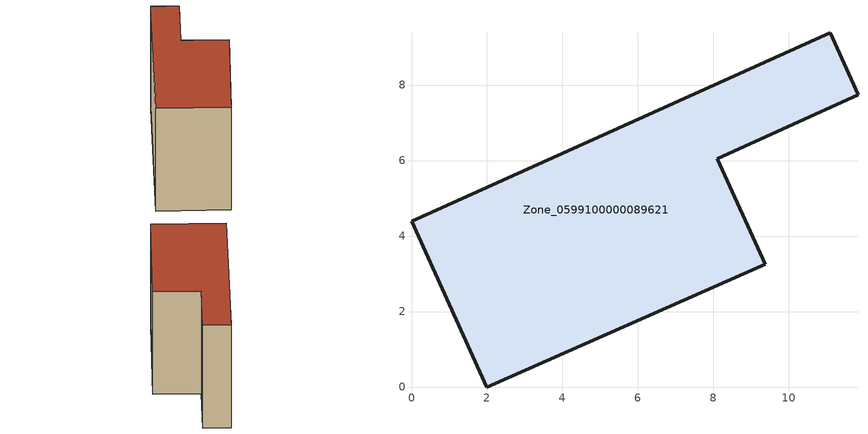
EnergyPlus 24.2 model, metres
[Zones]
Zone_0599100000089621
 floor ground (C_G): 0,4.39 11.09,9.38 11.83,7.74 8.1,6.05 9.37,3.25 1.99,0 z0
 wall outside (C_F): 1.99,0 9.37,3.25 8.1,6.05 11.83,7.74 11.09,9.38 0,4.39 1.99,0 z0:7.75
 roof outside (C_R): 11.09,9.38 0,4.39 1.99,0 9.37,3.25 8.1,6.05 11.83,7.74 z7.75
[BUILDING]
Pand.0599100000089621: North Axis=0; Terrain=City; Loads Convergence Tolerance Value=0.04; Temperature Convergence Tolerance Value=0.4; Solar Distribution=FullExterior; Maximum Number of Warmup Days=25; Minimum Number of Warmup Days=1
[Site:Location]
Rotterdam.The.Hague.AP_ZH_NLD Design_Conditions: Latitude=51.96; Longitude=4.45; Time Zone=1; Elevation=-4.5
[SITE:GROUNDTEMPERATURE:BUILDINGSURFACE]
18, 18, 18, 18, 18, 18, 18, 18, 18, 18, 18, 18
[MATERIAL] Thermal Absorptance=0.9; Solar Absorptance=0.7; Visible Absorptance=0.7
Name | Roughness | Thickness | Conductivity | Density | Specific Heat
G.TI.1946 | MediumSmooth | 0.15 | 1 | 540 | 1210
F.TI.1946 | Rough | 0.3 | 0.857143 | 1920 | 840
R.TI.1946 | MediumRough | 0.2 | 0.1 | 1500 | 1000
[CONSTRUCTION]
C_G: G.TI.1946
C_F: F.TI.1946
C_R: R.TI.1946
[ZONE]
Zone_0599100000089621: Type=1; Multiplier=1; Ceiling Height=Autocalculate; Volume=Autocalculate; Floor Area=autocalculate; Part of Total Floor Area=Yes
[ZONEINFILTRATION:DESIGNFLOWRATE]
Infil_Zone_0599100000089621: Zone or ZoneList or Space or SpaceList=Zone_0599100000089621; Schedule=AlwaysOn; Design Flow Rate Calculation Method=Flow/Area; Flow Rate per Floor Area=0.003; Constant Term Coefficient=1; Temperature Term Coefficient=0; Velocity Term Coefficient=0; Velocity Squared Term Coefficient=0
[HVACTEMPLATE:ZONE:IDEALLOADSAIRSYSTEM]
Zone_0599100000089621: Maximum Heating Supply Air Temperature=50; Minimum Cooling Supply Air Temperature=13; Maximum Heating Supply Air Humidity Ratio=0.0156; Minimum Cooling Supply Air Humidity Ratio=0.0077; Heating Limit=NoLimit; Cooling Limit=NoLimit; Dehumidification Control Type=ConstantSensibleHeatRatio; Cooling Sensible Heat Ratio=0.7; Dehumidification Setpoint=60; Humidification Control Type=None; Humidification Setpoint=30; Outdoor Air Method=None; Outdoor Air Flow Rate per Person=0.00944; Outdoor Air Flow Rate per Zone Floor Area=0; Outdoor Air Flow Rate per Zone=0; Demand Controlled Ventilation Type=None; Outdoor Air Economizer Type=NoEconomizer; Heat Recovery Type=None; Sensible Heat Recovery Effectiveness=0.7; Latent Heat Recovery Effectiveness=0.65
[ZONECONTROL:THERMOSTAT]
ThermostatControl_Zone_0599100000089621: Zone or ZoneList=Zone_0599100000089621; Control Type Schedule=DualSetpointControlType; Control 1=Thermostat_Zone_0599100000089621; Temperature Difference Between Cutout And Setpoint=0
[THERMOSTATSETPOINT:DUALSETPOINT]
Thermostat_Zone_0599100000089621: Heating Setpoint Temperature Schedule=HeatingSetpoint_Zone_0599100000089621; Cooling Setpoint Temperature Schedule=CoolingSetpoint_Zone_0599100000089621
[SCHEDULE:COMPACT]
HeatingSetpoint_Zone_0599100000089621: Through: 12/31, For: AllDays, Until: 24:00, 21
CoolingSetpoint_Zone_0599100000089621: Through: 12/31, For: AllDays, Until: 24:00, 24
DualSetpointControlType: Through: 12/31, For: AllDays, Until: 24:00, 4
AlwaysOn: Through: 12/31, For: AllDays, Until: 24:00, 1
